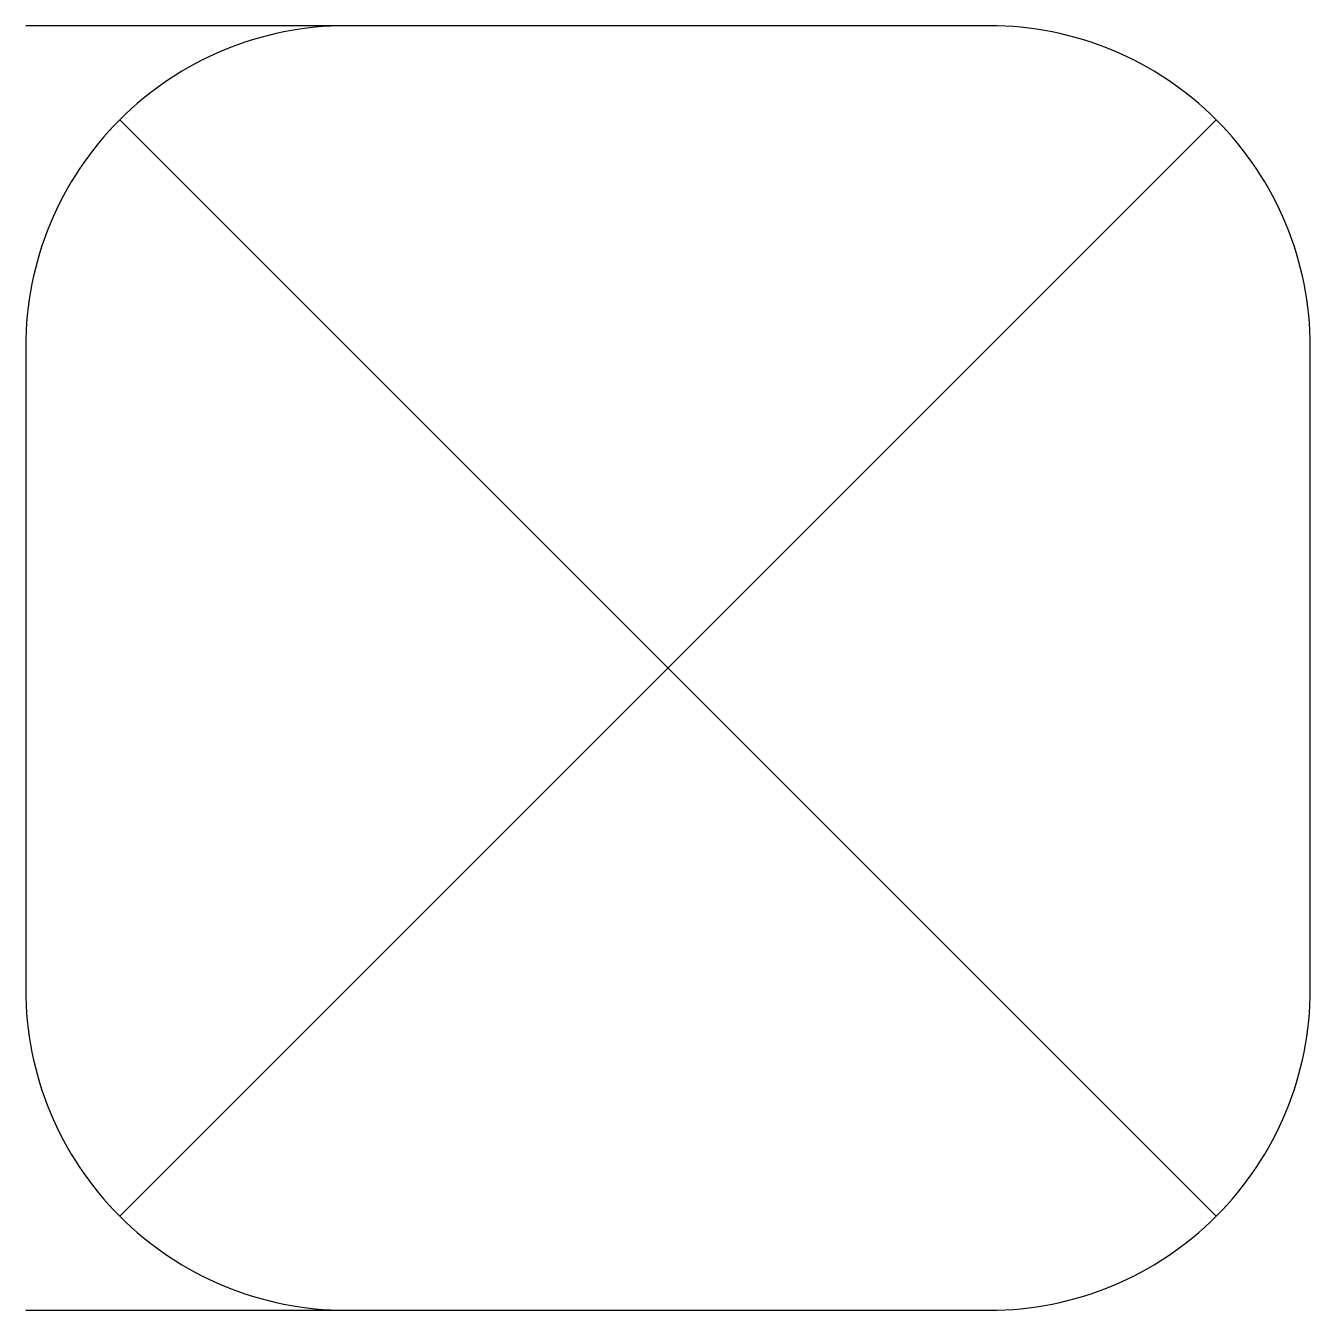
# Model space of a CAD drawing. Extents: x 0 to 1, y -0.5 to 0.5.
import ezdxf

# ---------------------------------------------------------------- set-up
doc = ezdxf.new("R2010")
doc.units = 0
doc.header["$MEASUREMENT"] = 0
doc.layers.get('0').update_dxf_attribs({"linetype": 'CONTINUOUS'})

msp = doc.modelspace()

# ---------------------------------------------------------------- linework, layer by layer
for p, q in [((0.0732, 0.4268), (0.9268, -0.4268)), ((0.9268, 0.4268), (0.0732, -0.4268))]:
    msp.add_line(p, q)
for points in [[(0.25, 0.5, 0.414214), (0, 0.25), (0, -0.25, 0.414214), (0.25, -0.5)], [(0, -0.5), (0.75, -0.5, 0.414214), (1, -0.25), (1, 0.25, 0.414214), (0.75, 0.5), (0, 0.5)]]:
    msp.add_lwpolyline(points, format="xyb")

doc.saveas('drawing.dxf')
